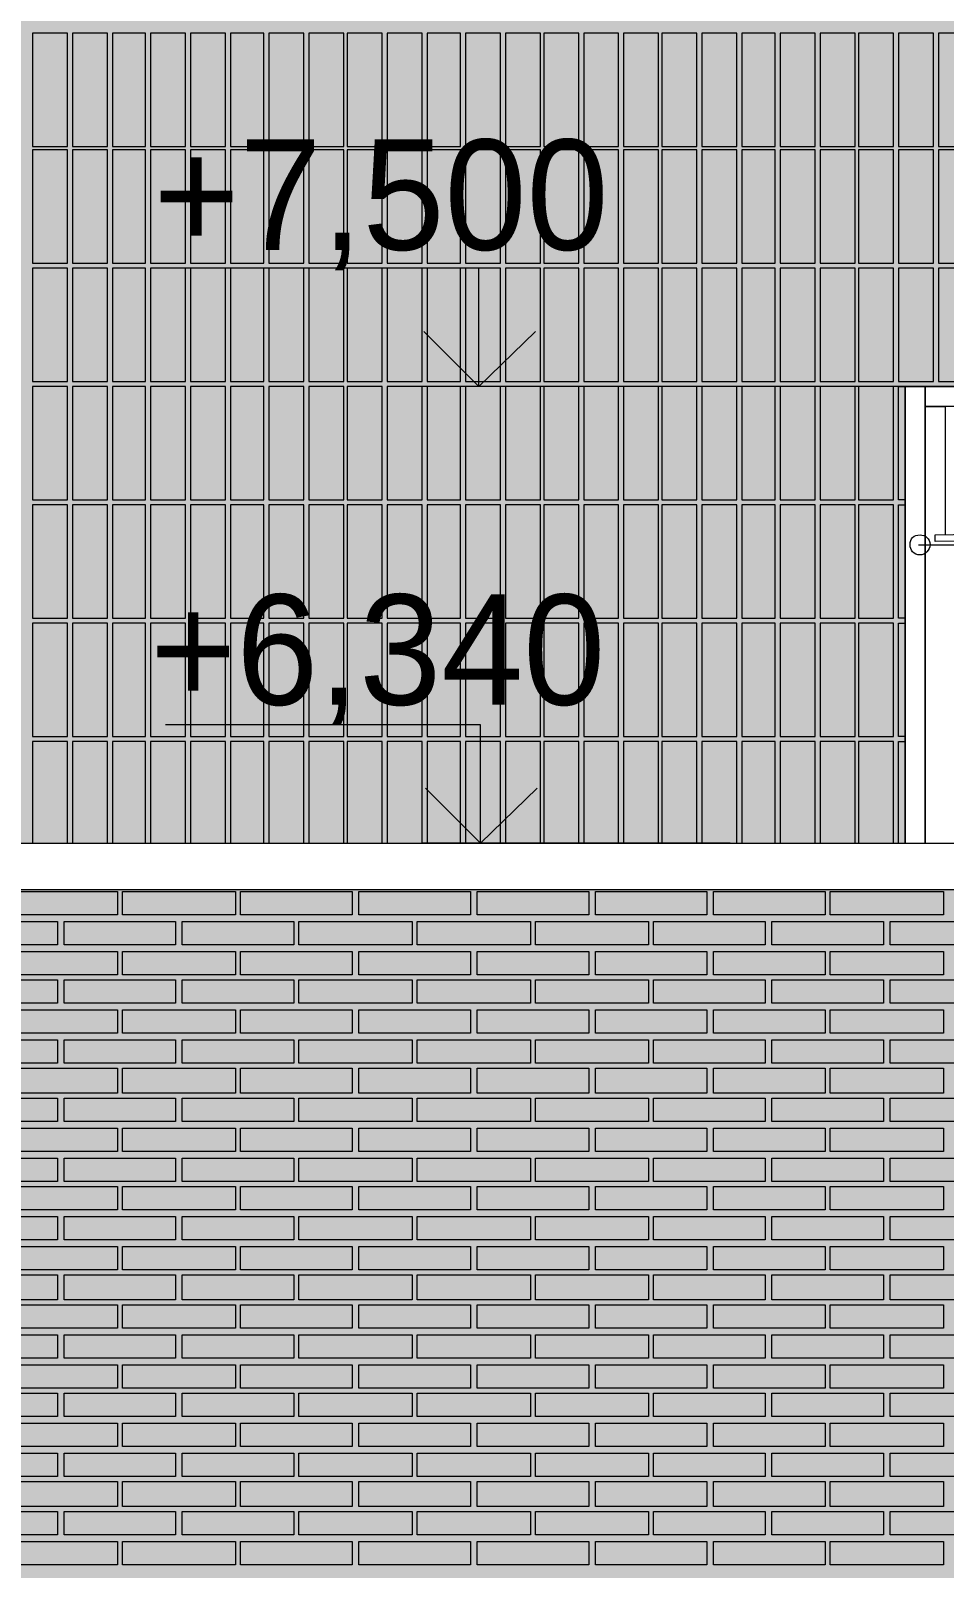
# Model space of a CAD drawing. Header units: millimetres. Extents: x -28928 to 100580, y -22867 to 36490.
# Drawn here: x 29876 to 32196, y -267 to 3636 of the extents above; entities that cross this region are included whole.
import ezdxf

# ---------------------------------------------------------------- set-up
doc = ezdxf.new("R2010")
doc.units = ezdxf.units.MM
doc.layers.add('PDF _Геометрия', color=7, linetype='Continuous', true_color=0x8f8e8d)
doc.layers.add('PDF _Сплошная заливка', color=7, linetype='Continuous', true_color=0xffffff)
doc.layers.add('PDF _Текст', color=7, linetype='Continuous')

msp = doc.modelspace()

# ---------------------------------------------------------------- hatches: boundary and pattern name
at = {"layer": 'PDF _Сплошная заливка', "true_color": 0xdcd6cf, "transparency": 33554559}
h = msp.add_hatch(color=254, dxfattribs=at)
h.paths.add_polyline_path([(29617.6, 1544.1), (29617.6, 9028.4), (29486.4, 9028.4), (29486.4, 1544.1)])
h.paths.add_polyline_path([(47137.2, -1464), (47137.2, -4713.2), (55763.7, -4713.2), (55763.7, 1455.3), (29617.6, 1455.3), (29617.6, 1523), (29486.4, 1523), (29486.4, -4713.2), (45263, -4713.2), (45263, -1464)])
at = {"layer": 'PDF _Сплошная заливка', "true_color": 0xffb53f, "transparency": 33554559}
msp.add_hatch(color=40, dxfattribs=at).paths.add_polyline_path([(33992.2, 2318.4), (33992.2, 1573.7), (34411.1, 1573.7), (34411.1, 9028.4), (29621.8, 9028.4), (29621.8, 1573.7), (32096.8, 1573.7), (32096.8, 2733), (33899.1, 2733), (33899.1, 2360.7), (34051.4, 2360.7), (34051.4, 2339.5), (33899.1, 2339.5), (33899.1, 2318.4)])

# ---------------------------------------------------------------- linework, layer by layer
at = {"layer": 'PDF _Геометрия', "color": 253, "lineweight": 9, "true_color": 0xaea391}
for points in [[(29879.9, 3629.9), (29879.9, 3342.2), (29968.7, 3342.2), (29968.7, 3629.9)], [(29981.4, 3629.9), (29981.4, 3342.2), (30070.3, 3342.2), (30070.3, 3629.9)], [(30083, 3629.9), (30083, 3342.2), (30167.6, 3342.2), (30167.6, 3629.9)], [(30180.3, 3629.9), (30180.3, 3342.2), (30269.1, 3342.2), (30269.1, 3629.9)], [(30281.8, 3629.9), (30281.8, 3342.2), (30370.7, 3342.2), (30370.7, 3629.9)], [(30383.4, 3629.9), (30383.4, 3342.2), (30468, 3342.2), (30468, 3629.9)], [(30480.7, 3629.9), (30480.7, 3342.2), (30569.5, 3342.2), (30569.5, 3629.9)], [(30582.2, 3629.9), (30582.2, 3342.2), (30671.1, 3342.2), (30671.1, 3629.9)], [(30679.5, 3629.9), (30679.5, 3342.2), (30768.4, 3342.2), (30768.4, 3629.9)], [(30781.1, 3629.9), (30781.1, 3342.2), (30869.9, 3342.2), (30869.9, 3629.9)], [(30882.6, 3629.9), (30882.6, 3342.2), (30967.2, 3342.2), (30967.2, 3629.9)], [(30979.9, 3629.9), (30979.9, 3342.2), (31068.7, 3342.2), (31068.7, 3629.9)], [(31081.4, 3629.9), (31081.4, 3342.2), (31170.3, 3342.2), (31170.3, 3629.9)], [(31178.7, 3629.9), (31178.7, 3342.2), (31267.6, 3342.2), (31267.6, 3629.9)], [(31280.3, 3629.9), (31280.3, 3342.2), (31369.1, 3342.2), (31369.1, 3629.9)], [(31381.8, 3629.9), (31381.8, 3342.2), (31470.7, 3342.2), (31470.7, 3629.9)], [(31479.1, 3629.9), (31479.1, 3342.2), (31568, 3342.2), (31568, 3629.9)], [(31580.7, 3629.9), (31580.7, 3342.2), (31669.5, 3342.2), (31669.5, 3629.9)], [(31682.2, 3629.9), (31682.2, 3342.2), (31766.8, 3342.2), (31766.8, 3629.9)], [(31779.5, 3629.9), (31779.5, 3342.2), (31868.4, 3342.2), (31868.4, 3629.9)], [(31881.1, 3629.9), (31881.1, 3342.2), (31969.9, 3342.2), (31969.9, 3629.9)], [(31978.4, 3629.9), (31978.4, 3342.2), (32067.2, 3342.2), (32067.2, 3629.9)], [(32079.9, 3629.9), (32079.9, 3342.2), (32168.7, 3342.2), (32168.7, 3629.9)], [(32181.4, 3629.9), (32181.4, 3342.2), (32266.1, 3342.2), (32266.1, 3629.9)], [(29879.9, 3333.7), (29879.9, 3046), (29968.7, 3046), (29968.7, 3333.7)], [(29981.4, 3333.7), (29981.4, 3046), (30070.3, 3046), (30070.3, 3333.7)], [(30083, 3333.7), (30083, 3046), (30167.6, 3046), (30167.6, 3333.7)], [(30180.3, 3333.7), (30180.3, 3046), (30269.1, 3046), (30269.1, 3333.7)], [(30281.8, 3333.7), (30281.8, 3046), (30370.7, 3046), (30370.7, 3333.7)], [(30383.4, 3333.7), (30383.4, 3046), (30468, 3046), (30468, 3333.7)], [(30480.7, 3333.7), (30480.7, 3046), (30569.5, 3046), (30569.5, 3333.7)], [(30582.2, 3333.7), (30582.2, 3046), (30671.1, 3046), (30671.1, 3333.7)], [(30679.5, 3333.7), (30679.5, 3046), (30768.4, 3046), (30768.4, 3333.7)], [(30781.1, 3333.7), (30781.1, 3046), (30869.9, 3046), (30869.9, 3333.7)], [(30882.6, 3333.7), (30882.6, 3046), (30967.2, 3046), (30967.2, 3333.7)], [(30979.9, 3333.7), (30979.9, 3046), (31068.7, 3046), (31068.7, 3333.7)], [(31081.4, 3333.7), (31081.4, 3046), (31170.3, 3046), (31170.3, 3333.7)], [(31178.7, 3333.7), (31178.7, 3046), (31267.6, 3046), (31267.6, 3333.7)], [(31280.3, 3333.7), (31280.3, 3046), (31369.1, 3046), (31369.1, 3333.7)], [(31381.8, 3333.7), (31381.8, 3046), (31470.7, 3046), (31470.7, 3333.7)], [(31479.1, 3333.7), (31479.1, 3046), (31568, 3046), (31568, 3333.7)], [(31580.7, 3333.7), (31580.7, 3046), (31669.5, 3046), (31669.5, 3333.7)], [(31682.2, 3333.7), (31682.2, 3046), (31766.8, 3046), (31766.8, 3333.7)], [(31779.5, 3333.7), (31779.5, 3046), (31868.4, 3046), (31868.4, 3333.7)], [(31881.1, 3333.7), (31881.1, 3046), (31969.9, 3046), (31969.9, 3333.7)], [(31978.4, 3333.7), (31978.4, 3046), (32067.2, 3046), (32067.2, 3333.7)], [(32079.9, 3333.7), (32079.9, 3046), (32168.7, 3046), (32168.7, 3333.7)], [(32181.4, 3333.7), (32181.4, 3046), (32266.1, 3046), (32266.1, 3333.7)], [(29879.9, 3033.4), (29879.9, 2745.7), (29968.7, 2745.7), (29968.7, 3033.4)], [(29981.4, 3033.4), (29981.4, 2745.7), (30070.3, 2745.7), (30070.3, 3033.4)], [(30083, 3033.4), (30083, 2745.7), (30167.6, 2745.7), (30167.6, 3033.4)], [(30180.3, 3033.4), (30180.3, 2745.7), (30269.1, 2745.7), (30269.1, 3033.4)], [(30281.8, 3033.4), (30281.8, 2745.7), (30370.7, 2745.7), (30370.7, 3033.4)], [(30383.4, 3033.4), (30383.4, 2745.7), (30468, 2745.7), (30468, 3033.4)], [(30480.7, 3033.4), (30480.7, 2745.7), (30569.5, 2745.7), (30569.5, 3033.4)], [(30582.2, 3033.4), (30582.2, 2745.7), (30671.1, 2745.7), (30671.1, 3033.4)], [(30679.5, 3033.4), (30679.5, 2745.7), (30768.4, 2745.7), (30768.4, 3033.4)], [(30781.1, 3033.4), (30781.1, 2745.7), (30869.9, 2745.7), (30869.9, 3033.4)], [(30882.6, 3033.4), (30882.6, 2745.7), (30967.2, 2745.7), (30967.2, 3033.4)], [(30979.9, 3033.4), (30979.9, 2745.7), (31068.7, 2745.7), (31068.7, 3033.4)], [(31081.4, 3033.4), (31081.4, 2745.7), (31170.3, 2745.7), (31170.3, 3033.4)], [(31178.7, 3033.4), (31178.7, 2745.7), (31267.6, 2745.7), (31267.6, 3033.4)], [(31280.3, 3033.4), (31280.3, 2745.7), (31369.1, 2745.7), (31369.1, 3033.4)], [(31381.8, 3033.4), (31381.8, 2745.7), (31470.7, 2745.7), (31470.7, 3033.4)], [(31479.1, 3033.4), (31479.1, 2745.7), (31568, 2745.7), (31568, 3033.4)], [(31580.7, 3033.4), (31580.7, 2745.7), (31669.5, 2745.7), (31669.5, 3033.4)], [(31682.2, 3033.4), (31682.2, 2745.7), (31766.8, 2745.7), (31766.8, 3033.4)], [(31779.5, 3033.4), (31779.5, 2745.7), (31868.4, 2745.7), (31868.4, 3033.4)], [(31881.1, 3033.4), (31881.1, 2745.7), (31969.9, 2745.7), (31969.9, 3033.4)], [(31978.4, 3033.4), (31978.4, 2745.7), (32067.2, 2745.7), (32067.2, 3033.4)], [(32079.9, 3033.4), (32079.9, 2745.7), (32168.7, 2745.7), (32168.7, 3033.4)], [(32181.4, 3033.4), (32181.4, 2745.7), (32266.1, 2745.7), (32266.1, 3033.4)], [(29879.9, 2733), (29879.9, 2445.3), (29968.7, 2445.3), (29968.7, 2733)], [(29981.4, 2733), (29981.4, 2445.3), (30070.3, 2445.3), (30070.3, 2733)], [(30083, 2733), (30083, 2445.3), (30167.6, 2445.3), (30167.6, 2733)], [(30180.3, 2733), (30180.3, 2445.3), (30269.1, 2445.3), (30269.1, 2733)], [(30281.8, 2733), (30281.8, 2445.3), (30370.7, 2445.3), (30370.7, 2733)], [(30383.4, 2733), (30383.4, 2445.3), (30468, 2445.3), (30468, 2733)], [(30480.7, 2733), (30480.7, 2445.3), (30569.5, 2445.3), (30569.5, 2733)], [(30582.2, 2733), (30582.2, 2445.3), (30671.1, 2445.3), (30671.1, 2733)], [(30679.5, 2733), (30679.5, 2445.3), (30768.4, 2445.3), (30768.4, 2733)], [(30781.1, 2733), (30781.1, 2445.3), (30869.9, 2445.3), (30869.9, 2733)], [(30882.6, 2733), (30882.6, 2445.3), (30967.2, 2445.3), (30967.2, 2733)], [(30979.9, 2733), (30979.9, 2445.3), (31068.7, 2445.3), (31068.7, 2733)], [(31081.4, 2733), (31081.4, 2445.3), (31170.3, 2445.3), (31170.3, 2733)], [(31178.7, 2733), (31178.7, 2445.3), (31267.6, 2445.3), (31267.6, 2733)], [(31280.3, 2733), (31280.3, 2445.3), (31369.1, 2445.3), (31369.1, 2733)], [(31381.8, 2733), (31381.8, 2445.3), (31470.7, 2445.3), (31470.7, 2733)], [(31479.1, 2733), (31479.1, 2445.3), (31568, 2445.3), (31568, 2733)], [(31580.7, 2733), (31580.7, 2445.3), (31669.5, 2445.3), (31669.5, 2733)], [(31682.2, 2733), (31682.2, 2445.3), (31766.8, 2445.3), (31766.8, 2733)], [(31779.5, 2733), (31779.5, 2445.3), (31868.4, 2445.3), (31868.4, 2733)], [(31881.1, 2733), (31881.1, 2445.3), (31969.9, 2445.3), (31969.9, 2733)], [(31978.4, 2733), (31978.4, 2445.3), (32067.2, 2445.3), (32067.2, 2733)], [(29879.9, 2432.6), (29879.9, 2144.9), (29968.7, 2144.9), (29968.7, 2432.6)], [(29981.4, 2432.6), (29981.4, 2144.9), (30070.3, 2144.9), (30070.3, 2432.6)], [(30083, 2432.6), (30083, 2144.9), (30167.6, 2144.9), (30167.6, 2432.6)], [(30180.3, 2432.6), (30180.3, 2144.9), (30269.1, 2144.9), (30269.1, 2432.6)], [(30281.8, 2432.6), (30281.8, 2144.9), (30370.7, 2144.9), (30370.7, 2432.6)], [(30383.4, 2432.6), (30383.4, 2144.9), (30468, 2144.9), (30468, 2432.6)], [(30480.7, 2432.6), (30480.7, 2144.9), (30569.5, 2144.9), (30569.5, 2432.6)], [(30582.2, 2432.6), (30582.2, 2144.9), (30671.1, 2144.9), (30671.1, 2432.6)], [(30679.5, 2432.6), (30679.5, 2144.9), (30768.4, 2144.9), (30768.4, 2432.6)], [(30781.1, 2432.6), (30781.1, 2144.9), (30869.9, 2144.9), (30869.9, 2432.6)], [(30882.6, 2432.6), (30882.6, 2144.9), (30967.2, 2144.9), (30967.2, 2432.6)], [(30979.9, 2432.6), (30979.9, 2144.9), (31068.7, 2144.9), (31068.7, 2432.6)], [(31081.4, 2432.6), (31081.4, 2144.9), (31170.3, 2144.9), (31170.3, 2432.6)], [(31178.7, 2432.6), (31178.7, 2144.9), (31267.6, 2144.9), (31267.6, 2432.6)], [(31280.3, 2432.6), (31280.3, 2144.9), (31369.1, 2144.9), (31369.1, 2432.6)], [(31381.8, 2432.6), (31381.8, 2144.9), (31470.7, 2144.9), (31470.7, 2432.6)], [(31479.1, 2432.6), (31479.1, 2144.9), (31568, 2144.9), (31568, 2432.6)], [(31580.7, 2432.6), (31580.7, 2144.9), (31669.5, 2144.9), (31669.5, 2432.6)], [(31682.2, 2432.6), (31682.2, 2144.9), (31766.8, 2144.9), (31766.8, 2432.6)], [(31779.5, 2432.6), (31779.5, 2144.9), (31868.4, 2144.9), (31868.4, 2432.6)], [(31881.1, 2432.6), (31881.1, 2144.9), (31969.9, 2144.9), (31969.9, 2432.6)], [(31978.4, 2432.6), (31978.4, 2144.9), (32067.2, 2144.9), (32067.2, 2432.6)], [(29879.9, 2132.2), (29879.9, 1844.5), (29968.7, 1844.5), (29968.7, 2132.2)], [(29981.4, 2132.2), (29981.4, 1844.5), (30070.3, 1844.5), (30070.3, 2132.2)], [(30083, 2132.2), (30083, 1844.5), (30167.6, 1844.5), (30167.6, 2132.2)], [(30180.3, 2132.2), (30180.3, 1844.5), (30269.1, 1844.5), (30269.1, 2132.2)], [(30281.8, 2132.2), (30281.8, 1844.5), (30370.7, 1844.5), (30370.7, 2132.2)], [(30383.4, 2132.2), (30383.4, 1844.5), (30468, 1844.5), (30468, 2132.2)], [(30480.7, 2132.2), (30480.7, 1844.5), (30569.5, 1844.5), (30569.5, 2132.2)], [(30582.2, 2132.2), (30582.2, 1844.5), (30671.1, 1844.5), (30671.1, 2132.2)], [(30679.5, 2132.2), (30679.5, 1844.5), (30768.4, 1844.5), (30768.4, 2132.2)], [(30781.1, 2132.2), (30781.1, 1844.5), (30869.9, 1844.5), (30869.9, 2132.2)], [(30882.6, 2132.2), (30882.6, 1844.5), (30967.2, 1844.5), (30967.2, 2132.2)], [(30979.9, 2132.2), (30979.9, 1844.5), (31068.7, 1844.5), (31068.7, 2132.2)], [(31081.4, 2132.2), (31081.4, 1844.5), (31170.3, 1844.5), (31170.3, 2132.2)], [(31178.7, 2132.2), (31178.7, 1844.5), (31267.6, 1844.5), (31267.6, 2132.2)], [(31280.3, 2132.2), (31280.3, 1844.5), (31369.1, 1844.5), (31369.1, 2132.2)], [(31381.8, 2132.2), (31381.8, 1844.5), (31470.7, 1844.5), (31470.7, 2132.2)], [(31479.1, 2132.2), (31479.1, 1844.5), (31568, 1844.5), (31568, 2132.2)], [(31580.7, 2132.2), (31580.7, 1844.5), (31669.5, 1844.5), (31669.5, 2132.2)], [(31682.2, 2132.2), (31682.2, 1844.5), (31766.8, 1844.5), (31766.8, 2132.2)], [(31779.5, 2132.2), (31779.5, 1844.5), (31868.4, 1844.5), (31868.4, 2132.2)], [(31881.1, 2132.2), (31881.1, 1844.5), (31969.9, 1844.5), (31969.9, 2132.2)], [(31978.4, 2132.2), (31978.4, 1844.5), (32067.2, 1844.5), (32067.2, 2132.2)]]:
    msp.add_lwpolyline(points, close=True, dxfattribs=at)
at = {"layer": 'PDF _Геометрия', "color": 7, "lineweight": 9}
for points in [[(32291.4, 2733), (31940.3, 2733), (31013.7, 2733), (31013.7, 3033.4), (30214.1, 3033.4)], [(31166.1, 2733), (30865.7, 2733)], [(33797.6, 2360.7), (33797.6, 2656.8), (33797.6, 2682.2), (33848.4, 2682.2), (33848.4, 2656.8), (33848.4, 2733), (33899.1, 2733), (33899.1, 2656.8), (33899.1, 2360.7), (33899.1, 2733), (32096.8, 2733), (32096.8, 1573.7), (32096.8, 2656.8), (32096.8, 2733), (32147.6, 2733), (32147.6, 2656.8), (32147.6, 1573.7), (32147.6, 2656.8), (32147.6, 2682.2), (32198.4, 2682.2), (32198.4, 2656.8), (32198.4, 2356.4)], [(32773.7, 2348), (33112.2, 2352.2), (32173, 2339.5), (32173, 2356.4), (33112.2, 2373.4), (32773.7, 2364.9)], [(32130.7, 2331), (34009.1, 2331)], [(31652.6, 1573.7), (31521.4, 1573.7), (31018, 1573.7), (31018, 1874.1), (30218.4, 1874.1)], [(31170.3, 1573.7), (30869.9, 1573.7)]]:
    msp.add_lwpolyline(points, dxfattribs=at)
at = {"layer": 'PDF _Геометрия', "color": 7, "lineweight": 18}
for points in [[(31157.6, 2872.6), (31013.7, 2733), (30874.1, 2872.6)], [(31161.8, 1713.4), (31018, 1573.7), (30878.4, 1713.4)]]:
    msp.add_lwpolyline(points, dxfattribs=at)
at = {"layer": 'PDF _Геометрия', "color": 253, "lineweight": 9, "true_color": 0xaea391}
for points in [[(32096.8, 2445.3), (32079.9, 2445.3), (32079.9, 2733), (32096.8, 2733)], [(32168.7, 2733), (32168.7, 2733)], [(32181.4, 2733), (32181.4, 2733)], [(32096.8, 2144.9), (32079.9, 2144.9), (32079.9, 2432.6), (32096.8, 2432.6)], [(32096.8, 1844.5), (32079.9, 1844.5), (32079.9, 2132.2), (32096.8, 2132.2)], [(29968.7, 1573.7), (29968.7, 1831.8), (29879.9, 1831.8), (29879.9, 1573.7)], [(30070.3, 1573.7), (30070.3, 1831.8), (29981.4, 1831.8), (29981.4, 1573.7)], [(30167.6, 1573.7), (30167.6, 1831.8), (30083, 1831.8), (30083, 1573.7)], [(30269.1, 1573.7), (30269.1, 1831.8), (30180.3, 1831.8), (30180.3, 1573.7)], [(30370.7, 1573.7), (30370.7, 1831.8), (30281.8, 1831.8), (30281.8, 1573.7)], [(30468, 1573.7), (30468, 1831.8), (30383.4, 1831.8), (30383.4, 1573.7)], [(30569.5, 1573.7), (30569.5, 1831.8), (30480.7, 1831.8), (30480.7, 1573.7)], [(30671.1, 1573.7), (30671.1, 1831.8), (30582.2, 1831.8), (30582.2, 1573.7)], [(30768.4, 1573.7), (30768.4, 1831.8), (30679.5, 1831.8), (30679.5, 1573.7)], [(30869.9, 1573.7), (30869.9, 1831.8), (30781.1, 1831.8), (30781.1, 1573.7)], [(30967.2, 1573.7), (30967.2, 1831.8), (30882.6, 1831.8), (30882.6, 1573.7)], [(31068.7, 1573.7), (31068.7, 1831.8), (30979.9, 1831.8), (30979.9, 1573.7)], [(31170.3, 1573.7), (31170.3, 1831.8), (31081.4, 1831.8), (31081.4, 1573.7)], [(31267.6, 1573.7), (31267.6, 1831.8), (31178.7, 1831.8), (31178.7, 1573.7)], [(31369.1, 1573.7), (31369.1, 1831.8), (31280.3, 1831.8), (31280.3, 1573.7)], [(31470.7, 1573.7), (31470.7, 1831.8), (31381.8, 1831.8), (31381.8, 1573.7)], [(31568, 1573.7), (31568, 1831.8), (31479.1, 1831.8), (31479.1, 1573.7)], [(31669.5, 1573.7), (31669.5, 1831.8), (31580.7, 1831.8), (31580.7, 1573.7)], [(31766.8, 1573.7), (31766.8, 1831.8), (31682.2, 1831.8), (31682.2, 1573.7)], [(31868.4, 1573.7), (31868.4, 1831.8), (31779.5, 1831.8), (31779.5, 1573.7)], [(31969.9, 1573.7), (31969.9, 1831.8), (31881.1, 1831.8), (31881.1, 1573.7)], [(32067.2, 1573.7), (32067.2, 1831.8), (31978.4, 1831.8), (31978.4, 1573.7)], [(32079.9, 1573.7), (32079.9, 1831.8), (32096.8, 1831.8)]]:
    msp.add_lwpolyline(points, dxfattribs=at)
at = {"layer": 'PDF _Геометрия', "color": 7, "lineweight": 9}
for points in [[(33823, 2733), (33848.4, 2733), (33848.4, 2682.2), (33823, 2682.2), (32173, 2682.2), (32147.6, 2682.2), (32147.6, 2733), (32173, 2733)], [(55763.7, 1573.7), (55763.7, 1455.3), (29621.8, 1455.3), (29621.8, 1573.7)]]:
    msp.add_lwpolyline(points, close=True, dxfattribs=at)
at = {"layer": 'PDF _Геометрия', "lineweight": 9}
for points in [[(30095.7, 1391.8), (29951.8, 1391.8), (29808, 1391.8), (29808, 1451), (29951.8, 1451), (30095.7, 1451)], [(30396.1, 1391.8), (30252.2, 1391.8), (30108.4, 1391.8), (30108.4, 1451), (30252.2, 1451), (30396.1, 1451)], [(30692.2, 1391.8), (30552.6, 1391.8), (30408.7, 1391.8), (30408.7, 1451), (30552.6, 1451), (30692.2, 1451)], [(30992.6, 1391.8), (30853, 1391.8), (30709.1, 1391.8), (30709.1, 1451), (30853, 1451), (30992.6, 1451)], [(31293, 1391.8), (31149.1, 1391.8), (31009.5, 1391.8), (31009.5, 1451), (31149.1, 1451), (31293, 1451)], [(31593.4, 1391.8), (31449.5, 1391.8), (31309.9, 1391.8), (31309.9, 1451), (31449.5, 1451), (31593.4, 1451)], [(31893.7, 1391.8), (31749.9, 1391.8), (31610.3, 1391.8), (31610.3, 1451), (31749.9, 1451), (31893.7, 1451)], [(32194.1, 1391.8), (32050.3, 1391.8), (31906.4, 1391.8), (31906.4, 1451), (32050.3, 1451), (32194.1, 1451)], [(29943.4, 1374.9), (29943.4, 1315.7), (29659.9, 1315.7), (29659.9, 1374.9)], [(30243.7, 1374.9), (30243.7, 1315.7), (29960.3, 1315.7), (29960.3, 1374.9)], [(30544.1, 1374.9), (30544.1, 1315.7), (30260.7, 1315.7), (30260.7, 1374.9)], [(30844.5, 1374.9), (30844.5, 1315.7), (30556.8, 1315.7), (30556.8, 1374.9)], [(31144.9, 1374.9), (31144.9, 1315.7), (30857.2, 1315.7), (30857.2, 1374.9)], [(31445.3, 1374.9), (31445.3, 1315.7), (31157.6, 1315.7), (31157.6, 1374.9)], [(31741.4, 1374.9), (31741.4, 1315.7), (31458, 1315.7), (31458, 1374.9)], [(32041.8, 1374.9), (32041.8, 1315.7), (31758.4, 1315.7), (31758.4, 1374.9)], [(32342.2, 1374.9), (32342.2, 1315.7), (32058.7, 1315.7), (32058.7, 1374.9)], [(30095.7, 1239.5), (29951.8, 1239.5), (29808, 1239.5), (29808, 1298.7), (29951.8, 1298.7), (30095.7, 1298.7)], [(30396.1, 1239.5), (30252.2, 1239.5), (30108.4, 1239.5), (30108.4, 1298.7), (30252.2, 1298.7), (30396.1, 1298.7)], [(30692.2, 1239.5), (30552.6, 1239.5), (30408.7, 1239.5), (30408.7, 1298.7), (30552.6, 1298.7), (30692.2, 1298.7)], [(30992.6, 1239.5), (30853, 1239.5), (30709.1, 1239.5), (30709.1, 1298.7), (30853, 1298.7), (30992.6, 1298.7)], [(31293, 1239.5), (31149.1, 1239.5), (31009.5, 1239.5), (31009.5, 1298.7), (31149.1, 1298.7), (31293, 1298.7)], [(31593.4, 1239.5), (31449.5, 1239.5), (31309.9, 1239.5), (31309.9, 1298.7), (31449.5, 1298.7), (31593.4, 1298.7)], [(31893.7, 1239.5), (31749.9, 1239.5), (31610.3, 1239.5), (31610.3, 1298.7), (31749.9, 1298.7), (31893.7, 1298.7)], [(32194.1, 1239.5), (32050.3, 1239.5), (31906.4, 1239.5), (31906.4, 1298.7), (32050.3, 1298.7), (32194.1, 1298.7)], [(29943.4, 1226.8), (29943.4, 1167.6), (29659.9, 1167.6), (29659.9, 1226.8)], [(30243.7, 1226.8), (30243.7, 1167.6), (29960.3, 1167.6), (29960.3, 1226.8)], [(30544.1, 1226.8), (30544.1, 1167.6), (30260.7, 1167.6), (30260.7, 1226.8)], [(30844.5, 1226.8), (30844.5, 1167.6), (30556.8, 1167.6), (30556.8, 1226.8)], [(31144.9, 1226.8), (31144.9, 1167.6), (30857.2, 1167.6), (30857.2, 1226.8)], [(31445.3, 1226.8), (31445.3, 1167.6), (31157.6, 1167.6), (31157.6, 1226.8)], [(31741.4, 1226.8), (31741.4, 1167.6), (31458, 1167.6), (31458, 1226.8)], [(32041.8, 1226.8), (32041.8, 1167.6), (31758.4, 1167.6), (31758.4, 1226.8)], [(32342.2, 1226.8), (32342.2, 1167.6), (32058.7, 1167.6), (32058.7, 1226.8)], [(30095.7, 1091.4), (29951.8, 1091.4), (29808, 1091.4), (29808, 1150.7), (29951.8, 1150.7), (30095.7, 1150.7)], [(30396.1, 1091.4), (30252.2, 1091.4), (30108.4, 1091.4), (30108.4, 1150.7), (30252.2, 1150.7), (30396.1, 1150.7)], [(30692.2, 1091.4), (30552.6, 1091.4), (30408.7, 1091.4), (30408.7, 1150.7), (30552.6, 1150.7), (30692.2, 1150.7)], [(30992.6, 1091.4), (30853, 1091.4), (30709.1, 1091.4), (30709.1, 1150.7), (30853, 1150.7), (30992.6, 1150.7)], [(31293, 1091.4), (31149.1, 1091.4), (31009.5, 1091.4), (31009.5, 1150.7), (31149.1, 1150.7), (31293, 1150.7)], [(31593.4, 1091.4), (31449.5, 1091.4), (31309.9, 1091.4), (31309.9, 1150.7), (31449.5, 1150.7), (31593.4, 1150.7)], [(31893.7, 1091.4), (31749.9, 1091.4), (31610.3, 1091.4), (31610.3, 1150.7), (31749.9, 1150.7), (31893.7, 1150.7)], [(32194.1, 1091.4), (32050.3, 1091.4), (31906.4, 1091.4), (31906.4, 1150.7), (32050.3, 1150.7), (32194.1, 1150.7)], [(29943.4, 1074.5), (29943.4, 1015.3), (29659.9, 1015.3), (29659.9, 1074.5)], [(30243.7, 1074.5), (30243.7, 1015.3), (29960.3, 1015.3), (29960.3, 1074.5)], [(30544.1, 1074.5), (30544.1, 1015.3), (30260.7, 1015.3), (30260.7, 1074.5)], [(30844.5, 1074.5), (30844.5, 1015.3), (30556.8, 1015.3), (30556.8, 1074.5)], [(31144.9, 1074.5), (31144.9, 1015.3), (30857.2, 1015.3), (30857.2, 1074.5)], [(31445.3, 1074.5), (31445.3, 1015.3), (31157.6, 1015.3), (31157.6, 1074.5)], [(31741.4, 1074.5), (31741.4, 1015.3), (31458, 1015.3), (31458, 1074.5)], [(32041.8, 1074.5), (32041.8, 1015.3), (31758.4, 1015.3), (31758.4, 1074.5)], [(32342.2, 1074.5), (32342.2, 1015.3), (32058.7, 1015.3), (32058.7, 1074.5)], [(30095.7, 939.1), (29951.8, 939.1), (29808, 939.1), (29808, 1002.6), (29951.8, 1002.6), (30095.7, 1002.6)], [(30396.1, 939.1), (30252.2, 939.1), (30108.4, 939.1), (30108.4, 1002.6), (30252.2, 1002.6), (30396.1, 1002.6)], [(30692.2, 939.1), (30552.6, 939.1), (30408.7, 939.1), (30408.7, 1002.6), (30552.6, 1002.6), (30692.2, 1002.6)], [(30992.6, 939.1), (30853, 939.1), (30709.1, 939.1), (30709.1, 1002.6), (30853, 1002.6), (30992.6, 1002.6)], [(31293, 939.1), (31149.1, 939.1), (31009.5, 939.1), (31009.5, 1002.6), (31149.1, 1002.6), (31293, 1002.6)], [(31593.4, 939.1), (31449.5, 939.1), (31309.9, 939.1), (31309.9, 1002.6), (31449.5, 1002.6), (31593.4, 1002.6)], [(31893.7, 939.1), (31749.9, 939.1), (31610.3, 939.1), (31610.3, 1002.6), (31749.9, 1002.6), (31893.7, 1002.6)], [(32194.1, 939.1), (32050.3, 939.1), (31906.4, 939.1), (31906.4, 1002.6), (32050.3, 1002.6), (32194.1, 1002.6)], [(29943.4, 926.4), (29943.4, 867.2), (29659.9, 867.2), (29659.9, 926.4)], [(30243.7, 926.4), (30243.7, 867.2), (29960.3, 867.2), (29960.3, 926.4)], [(30544.1, 926.4), (30544.1, 867.2), (30260.7, 867.2), (30260.7, 926.4)], [(30844.5, 926.4), (30844.5, 867.2), (30556.8, 867.2), (30556.8, 926.4)], [(31144.9, 926.4), (31144.9, 867.2), (30857.2, 867.2), (30857.2, 926.4)], [(31445.3, 926.4), (31445.3, 867.2), (31157.6, 867.2), (31157.6, 926.4)], [(31741.4, 926.4), (31741.4, 867.2), (31458, 867.2), (31458, 926.4)], [(32041.8, 926.4), (32041.8, 867.2), (31758.4, 867.2), (31758.4, 926.4)], [(32342.2, 926.4), (32342.2, 867.2), (32058.7, 867.2), (32058.7, 926.4)], [(30095.7, 791), (29951.8, 791), (29808, 791), (29808, 850.3), (29951.8, 850.3), (30095.7, 850.3)], [(30396.1, 791), (30252.2, 791), (30108.4, 791), (30108.4, 850.3), (30252.2, 850.3), (30396.1, 850.3)], [(30692.2, 791), (30552.6, 791), (30408.7, 791), (30408.7, 850.3), (30552.6, 850.3), (30692.2, 850.3)], [(30992.6, 791), (30853, 791), (30709.1, 791), (30709.1, 850.3), (30853, 850.3), (30992.6, 850.3)], [(31293, 791), (31149.1, 791), (31009.5, 791), (31009.5, 850.3), (31149.1, 850.3), (31293, 850.3)], [(31593.4, 791), (31449.5, 791), (31309.9, 791), (31309.9, 850.3), (31449.5, 850.3), (31593.4, 850.3)], [(31893.7, 791), (31749.9, 791), (31610.3, 791), (31610.3, 850.3), (31749.9, 850.3), (31893.7, 850.3)], [(32194.1, 791), (32050.3, 791), (31906.4, 791), (31906.4, 850.3), (32050.3, 850.3), (32194.1, 850.3)], [(29943.4, 774.1), (29943.4, 714.9), (29659.9, 714.9), (29659.9, 774.1)], [(30243.7, 774.1), (30243.7, 714.9), (29960.3, 714.9), (29960.3, 774.1)], [(30544.1, 774.1), (30544.1, 714.9), (30260.7, 714.9), (30260.7, 774.1)], [(30844.5, 774.1), (30844.5, 714.9), (30556.8, 714.9), (30556.8, 774.1)], [(31144.9, 774.1), (31144.9, 714.9), (30857.2, 714.9), (30857.2, 774.1)], [(31445.3, 774.1), (31445.3, 714.9), (31157.6, 714.9), (31157.6, 774.1)], [(31741.4, 774.1), (31741.4, 714.9), (31458, 714.9), (31458, 774.1)], [(32041.8, 774.1), (32041.8, 714.9), (31758.4, 714.9), (31758.4, 774.1)], [(32342.2, 774.1), (32342.2, 714.9), (32058.7, 714.9), (32058.7, 774.1)], [(30095.7, 643), (29951.8, 643), (29808, 643), (29808, 702.2), (29951.8, 702.2), (30095.7, 702.2)], [(30396.1, 643), (30252.2, 643), (30108.4, 643), (30108.4, 702.2), (30252.2, 702.2), (30396.1, 702.2)], [(30692.2, 643), (30552.6, 643), (30408.7, 643), (30408.7, 702.2), (30552.6, 702.2), (30692.2, 702.2)], [(30992.6, 643), (30853, 643), (30709.1, 643), (30709.1, 702.2), (30853, 702.2), (30992.6, 702.2)], [(31293, 643), (31149.1, 643), (31009.5, 643), (31009.5, 702.2), (31149.1, 702.2), (31293, 702.2)], [(31593.4, 643), (31449.5, 643), (31309.9, 643), (31309.9, 702.2), (31449.5, 702.2), (31593.4, 702.2)], [(31893.7, 643), (31749.9, 643), (31610.3, 643), (31610.3, 702.2), (31749.9, 702.2), (31893.7, 702.2)], [(32194.1, 643), (32050.3, 643), (31906.4, 643), (31906.4, 702.2), (32050.3, 702.2), (32194.1, 702.2)], [(29943.4, 626), (29943.4, 566.8), (29659.9, 566.8), (29659.9, 626)], [(30243.7, 626), (30243.7, 566.8), (29960.3, 566.8), (29960.3, 626)], [(30544.1, 626), (30544.1, 566.8), (30260.7, 566.8), (30260.7, 626)], [(30844.5, 626), (30844.5, 566.8), (30556.8, 566.8), (30556.8, 626)], [(31144.9, 626), (31144.9, 566.8), (30857.2, 566.8), (30857.2, 626)], [(31445.3, 626), (31445.3, 566.8), (31157.6, 566.8), (31157.6, 626)], [(31741.4, 626), (31741.4, 566.8), (31458, 566.8), (31458, 626)], [(32041.8, 626), (32041.8, 566.8), (31758.4, 566.8), (31758.4, 626)], [(32342.2, 626), (32342.2, 566.8), (32058.7, 566.8), (32058.7, 626)], [(30095.7, 490.7), (29951.8, 490.7), (29808, 490.7), (29808, 549.9), (29951.8, 549.9), (30095.7, 549.9)], [(30396.1, 490.7), (30252.2, 490.7), (30108.4, 490.7), (30108.4, 549.9), (30252.2, 549.9), (30396.1, 549.9)], [(30692.2, 490.7), (30552.6, 490.7), (30408.7, 490.7), (30408.7, 549.9), (30552.6, 549.9), (30692.2, 549.9)], [(30992.6, 490.7), (30853, 490.7), (30709.1, 490.7), (30709.1, 549.9), (30853, 549.9), (30992.6, 549.9)], [(31293, 490.7), (31149.1, 490.7), (31009.5, 490.7), (31009.5, 549.9), (31149.1, 549.9), (31293, 549.9)], [(31593.4, 490.7), (31449.5, 490.7), (31309.9, 490.7), (31309.9, 549.9), (31449.5, 549.9), (31593.4, 549.9)], [(31893.7, 490.7), (31749.9, 490.7), (31610.3, 490.7), (31610.3, 549.9), (31749.9, 549.9), (31893.7, 549.9)], [(32194.1, 490.7), (32050.3, 490.7), (31906.4, 490.7), (31906.4, 549.9), (32050.3, 549.9), (32194.1, 549.9)], [(29943.4, 478), (29943.4, 414.5), (29659.9, 414.5), (29659.9, 478)], [(30243.7, 478), (30243.7, 414.5), (29960.3, 414.5), (29960.3, 478)], [(30544.1, 478), (30544.1, 414.5), (30260.7, 414.5), (30260.7, 478)], [(30844.5, 478), (30844.5, 414.5), (30556.8, 414.5), (30556.8, 478)], [(31144.9, 478), (31144.9, 414.5), (30857.2, 414.5), (30857.2, 478)], [(31445.3, 478), (31445.3, 414.5), (31157.6, 414.5), (31157.6, 478)], [(31741.4, 478), (31741.4, 414.5), (31458, 414.5), (31458, 478)], [(32041.8, 478), (32041.8, 414.5), (31758.4, 414.5), (31758.4, 478)], [(32342.2, 478), (32342.2, 414.5), (32058.7, 414.5), (32058.7, 478)], [(30095.7, 342.6), (29951.8, 342.6), (29808, 342.6), (29808, 401.8), (29951.8, 401.8), (30095.7, 401.8)], [(30396.1, 342.6), (30252.2, 342.6), (30108.4, 342.6), (30108.4, 401.8), (30252.2, 401.8), (30396.1, 401.8)], [(30692.2, 342.6), (30552.6, 342.6), (30408.7, 342.6), (30408.7, 401.8), (30552.6, 401.8), (30692.2, 401.8)], [(30992.6, 342.6), (30853, 342.6), (30709.1, 342.6), (30709.1, 401.8), (30853, 401.8), (30992.6, 401.8)], [(31293, 342.6), (31149.1, 342.6), (31009.5, 342.6), (31009.5, 401.8), (31149.1, 401.8), (31293, 401.8)], [(31593.4, 342.6), (31449.5, 342.6), (31309.9, 342.6), (31309.9, 401.8), (31449.5, 401.8), (31593.4, 401.8)], [(31893.7, 342.6), (31749.9, 342.6), (31610.3, 342.6), (31610.3, 401.8), (31749.9, 401.8), (31893.7, 401.8)], [(32194.1, 342.6), (32050.3, 342.6), (31906.4, 342.6), (31906.4, 401.8), (32050.3, 401.8), (32194.1, 401.8)], [(29943.4, 325.7), (29943.4, 266.4), (29659.9, 266.4), (29659.9, 325.7)], [(30243.7, 325.7), (30243.7, 266.4), (29960.3, 266.4), (29960.3, 325.7)], [(30544.1, 325.7), (30544.1, 266.4), (30260.7, 266.4), (30260.7, 325.7)], [(30844.5, 325.7), (30844.5, 266.4), (30556.8, 266.4), (30556.8, 325.7)], [(31144.9, 325.7), (31144.9, 266.4), (30857.2, 266.4), (30857.2, 325.7)], [(31445.3, 325.7), (31445.3, 266.4), (31157.6, 266.4), (31157.6, 325.7)], [(31741.4, 325.7), (31741.4, 266.4), (31458, 266.4), (31458, 325.7)], [(32041.8, 325.7), (32041.8, 266.4), (31758.4, 266.4), (31758.4, 325.7)], [(32342.2, 325.7), (32342.2, 266.4), (32058.7, 266.4), (32058.7, 325.7)], [(30095.7, 190.3), (29951.8, 190.3), (29808, 190.3), (29808, 249.5), (29951.8, 249.5), (30095.7, 249.5)], [(30396.1, 190.3), (30252.2, 190.3), (30108.4, 190.3), (30108.4, 249.5), (30252.2, 249.5), (30396.1, 249.5)], [(30692.2, 190.3), (30552.6, 190.3), (30408.7, 190.3), (30408.7, 249.5), (30552.6, 249.5), (30692.2, 249.5)], [(30992.6, 190.3), (30853, 190.3), (30709.1, 190.3), (30709.1, 249.5), (30853, 249.5), (30992.6, 249.5)], [(31293, 190.3), (31149.1, 190.3), (31009.5, 190.3), (31009.5, 249.5), (31149.1, 249.5), (31293, 249.5)], [(31593.4, 190.3), (31449.5, 190.3), (31309.9, 190.3), (31309.9, 249.5), (31449.5, 249.5), (31593.4, 249.5)], [(31893.7, 190.3), (31749.9, 190.3), (31610.3, 190.3), (31610.3, 249.5), (31749.9, 249.5), (31893.7, 249.5)], [(32194.1, 190.3), (32050.3, 190.3), (31906.4, 190.3), (31906.4, 249.5), (32050.3, 249.5), (32194.1, 249.5)], [(29943.4, 177.6), (29943.4, 118.4), (29659.9, 118.4), (29659.9, 177.6)], [(30243.7, 177.6), (30243.7, 118.4), (29960.3, 118.4), (29960.3, 177.6)], [(30544.1, 177.6), (30544.1, 118.4), (30260.7, 118.4), (30260.7, 177.6)], [(30844.5, 177.6), (30844.5, 118.4), (30556.8, 118.4), (30556.8, 177.6)], [(31144.9, 177.6), (31144.9, 118.4), (30857.2, 118.4), (30857.2, 177.6)], [(31445.3, 177.6), (31445.3, 118.4), (31157.6, 118.4), (31157.6, 177.6)], [(31741.4, 177.6), (31741.4, 118.4), (31458, 118.4), (31458, 177.6)], [(32041.8, 177.6), (32041.8, 118.4), (31758.4, 118.4), (31758.4, 177.6)], [(32342.2, 177.6), (32342.2, 118.4), (32058.7, 118.4), (32058.7, 177.6)], [(30095.7, 42.2), (29951.8, 42.2), (29808, 42.2), (29808, 101.4), (29951.8, 101.4), (30095.7, 101.4)], [(30396.1, 42.2), (30252.2, 42.2), (30108.4, 42.2), (30108.4, 101.4), (30252.2, 101.4), (30396.1, 101.4)], [(30692.2, 42.2), (30552.6, 42.2), (30408.7, 42.2), (30408.7, 101.4), (30552.6, 101.4), (30692.2, 101.4)], [(30992.6, 42.2), (30853, 42.2), (30709.1, 42.2), (30709.1, 101.4), (30853, 101.4), (30992.6, 101.4)], [(31293, 42.2), (31149.1, 42.2), (31009.5, 42.2), (31009.5, 101.4), (31149.1, 101.4), (31293, 101.4)], [(31593.4, 42.2), (31449.5, 42.2), (31309.9, 42.2), (31309.9, 101.4), (31449.5, 101.4), (31593.4, 101.4)], [(31893.7, 42.2), (31749.9, 42.2), (31610.3, 42.2), (31610.3, 101.4), (31749.9, 101.4), (31893.7, 101.4)], [(32194.1, 42.2), (32050.3, 42.2), (31906.4, 42.2), (31906.4, 101.4), (32050.3, 101.4), (32194.1, 101.4)], [(29943.4, 25.3), (29943.4, -34), (29659.9, -34), (29659.9, 25.3)], [(30243.7, 25.3), (30243.7, -34), (29960.3, -34), (29960.3, 25.3)], [(30544.1, 25.3), (30544.1, -34), (30260.7, -34), (30260.7, 25.3)], [(30844.5, 25.3), (30844.5, -34), (30556.8, -34), (30556.8, 25.3)], [(31144.9, 25.3), (31144.9, -34), (30857.2, -34), (30857.2, 25.3)], [(31445.3, 25.3), (31445.3, -34), (31157.6, -34), (31157.6, 25.3)], [(31741.4, 25.3), (31741.4, -34), (31458, -34), (31458, 25.3)], [(32041.8, 25.3), (32041.8, -34), (31758.4, -34), (31758.4, 25.3)], [(32342.2, 25.3), (32342.2, -34), (32058.7, -34), (32058.7, 25.3)], [(30095.7, -110.1), (29951.8, -110.1), (29808, -110.1), (29808, -46.6), (29951.8, -46.6), (30095.7, -46.6)], [(30396.1, -110.1), (30252.2, -110.1), (30108.4, -110.1), (30108.4, -46.6), (30252.2, -46.6), (30396.1, -46.6)], [(30692.2, -110.1), (30552.6, -110.1), (30408.7, -110.1), (30408.7, -46.6), (30552.6, -46.6), (30692.2, -46.6)], [(30992.6, -110.1), (30853, -110.1), (30709.1, -110.1), (30709.1, -46.6), (30853, -46.6), (30992.6, -46.6)], [(31293, -110.1), (31149.1, -110.1), (31009.5, -110.1), (31009.5, -46.6), (31149.1, -46.6), (31293, -46.6)], [(31593.4, -110.1), (31449.5, -110.1), (31309.9, -110.1), (31309.9, -46.6), (31449.5, -46.6), (31593.4, -46.6)], [(31893.7, -110.1), (31749.9, -110.1), (31610.3, -110.1), (31610.3, -46.6), (31749.9, -46.6), (31893.7, -46.6)], [(32194.1, -110.1), (32050.3, -110.1), (31906.4, -110.1), (31906.4, -46.6), (32050.3, -46.6), (32194.1, -46.6)], [(29943.4, -122.8), (29943.4, -182), (29659.9, -182), (29659.9, -122.8)], [(30243.7, -122.8), (30243.7, -182), (29960.3, -182), (29960.3, -122.8)], [(30544.1, -122.8), (30544.1, -182), (30260.7, -182), (30260.7, -122.8)], [(30844.5, -122.8), (30844.5, -182), (30556.8, -182), (30556.8, -122.8)], [(31144.9, -122.8), (31144.9, -182), (30857.2, -182), (30857.2, -122.8)], [(31445.3, -122.8), (31445.3, -182), (31157.6, -182), (31157.6, -122.8)], [(31741.4, -122.8), (31741.4, -182), (31458, -182), (31458, -122.8)], [(32041.8, -122.8), (32041.8, -182), (31758.4, -182), (31758.4, -122.8)], [(32342.2, -122.8), (32342.2, -182), (32058.7, -182), (32058.7, -122.8)], [(30095.7, -258.2), (29951.8, -258.2), (29808, -258.2), (29808, -199), (29951.8, -199), (30095.7, -199)], [(30396.1, -258.2), (30252.2, -258.2), (30108.4, -258.2), (30108.4, -199), (30252.2, -199), (30396.1, -199)], [(30692.2, -258.2), (30552.6, -258.2), (30408.7, -258.2), (30408.7, -199), (30552.6, -199), (30692.2, -199)], [(30992.6, -258.2), (30853, -258.2), (30709.1, -258.2), (30709.1, -199), (30853, -199), (30992.6, -199)], [(31293, -258.2), (31149.1, -258.2), (31009.5, -258.2), (31009.5, -199), (31149.1, -199), (31293, -199)], [(31593.4, -258.2), (31449.5, -258.2), (31309.9, -258.2), (31309.9, -199), (31449.5, -199), (31593.4, -199)], [(31893.7, -258.2), (31749.9, -258.2), (31610.3, -258.2), (31610.3, -199), (31749.9, -199), (31893.7, -199)], [(32194.1, -258.2), (32050.3, -258.2), (31906.4, -258.2), (31906.4, -199), (32050.3, -199), (32194.1, -199)]]:
    msp.add_lwpolyline(points, close=True, dxfattribs=at)
at = {"layer": 'PDF _Геометрия', "color": 7, "lineweight": 9}
for points in [[(32109.5, 2331), (32109.5, 2348), (32118, 2356.4), (32134.9, 2356.4)], [(32109.5, 2331), (32109.5, 2348), (32118, 2356.4), (32134.9, 2356.4)], [(32134.9, 2356.4), (32147.6, 2356.4), (32160.3, 2348), (32160.3, 2331)], [(32134.9, 2356.4), (32147.6, 2356.4), (32160.3, 2348), (32160.3, 2331)], [(32134.9, 2305.7), (32118, 2305.7), (32109.5, 2318.4), (32109.5, 2331)], [(32134.9, 2305.7), (32118, 2305.7), (32109.5, 2318.4), (32109.5, 2331)], [(32160.3, 2331), (32160.3, 2318.4), (32147.6, 2305.7), (32134.9, 2305.7)], [(32160.3, 2331), (32160.3, 2318.4), (32147.6, 2305.7), (32134.9, 2305.7)]]:
    msp.add_open_spline(points, degree=3, dxfattribs=at)

# ---------------------------------------------------------------- texts
at = {"layer": 'PDF _Текст', "char_height": 280.13, "attachment_point": 4, "style": ''}
for s, insert in [('+7,500', (30187.4, 3194.1)), ('+6,340', (30179, 2039.2))]:
    msp.add_mtext(s, dxfattribs=dict(at, insert=insert))

doc.saveas('drawing.dxf')
